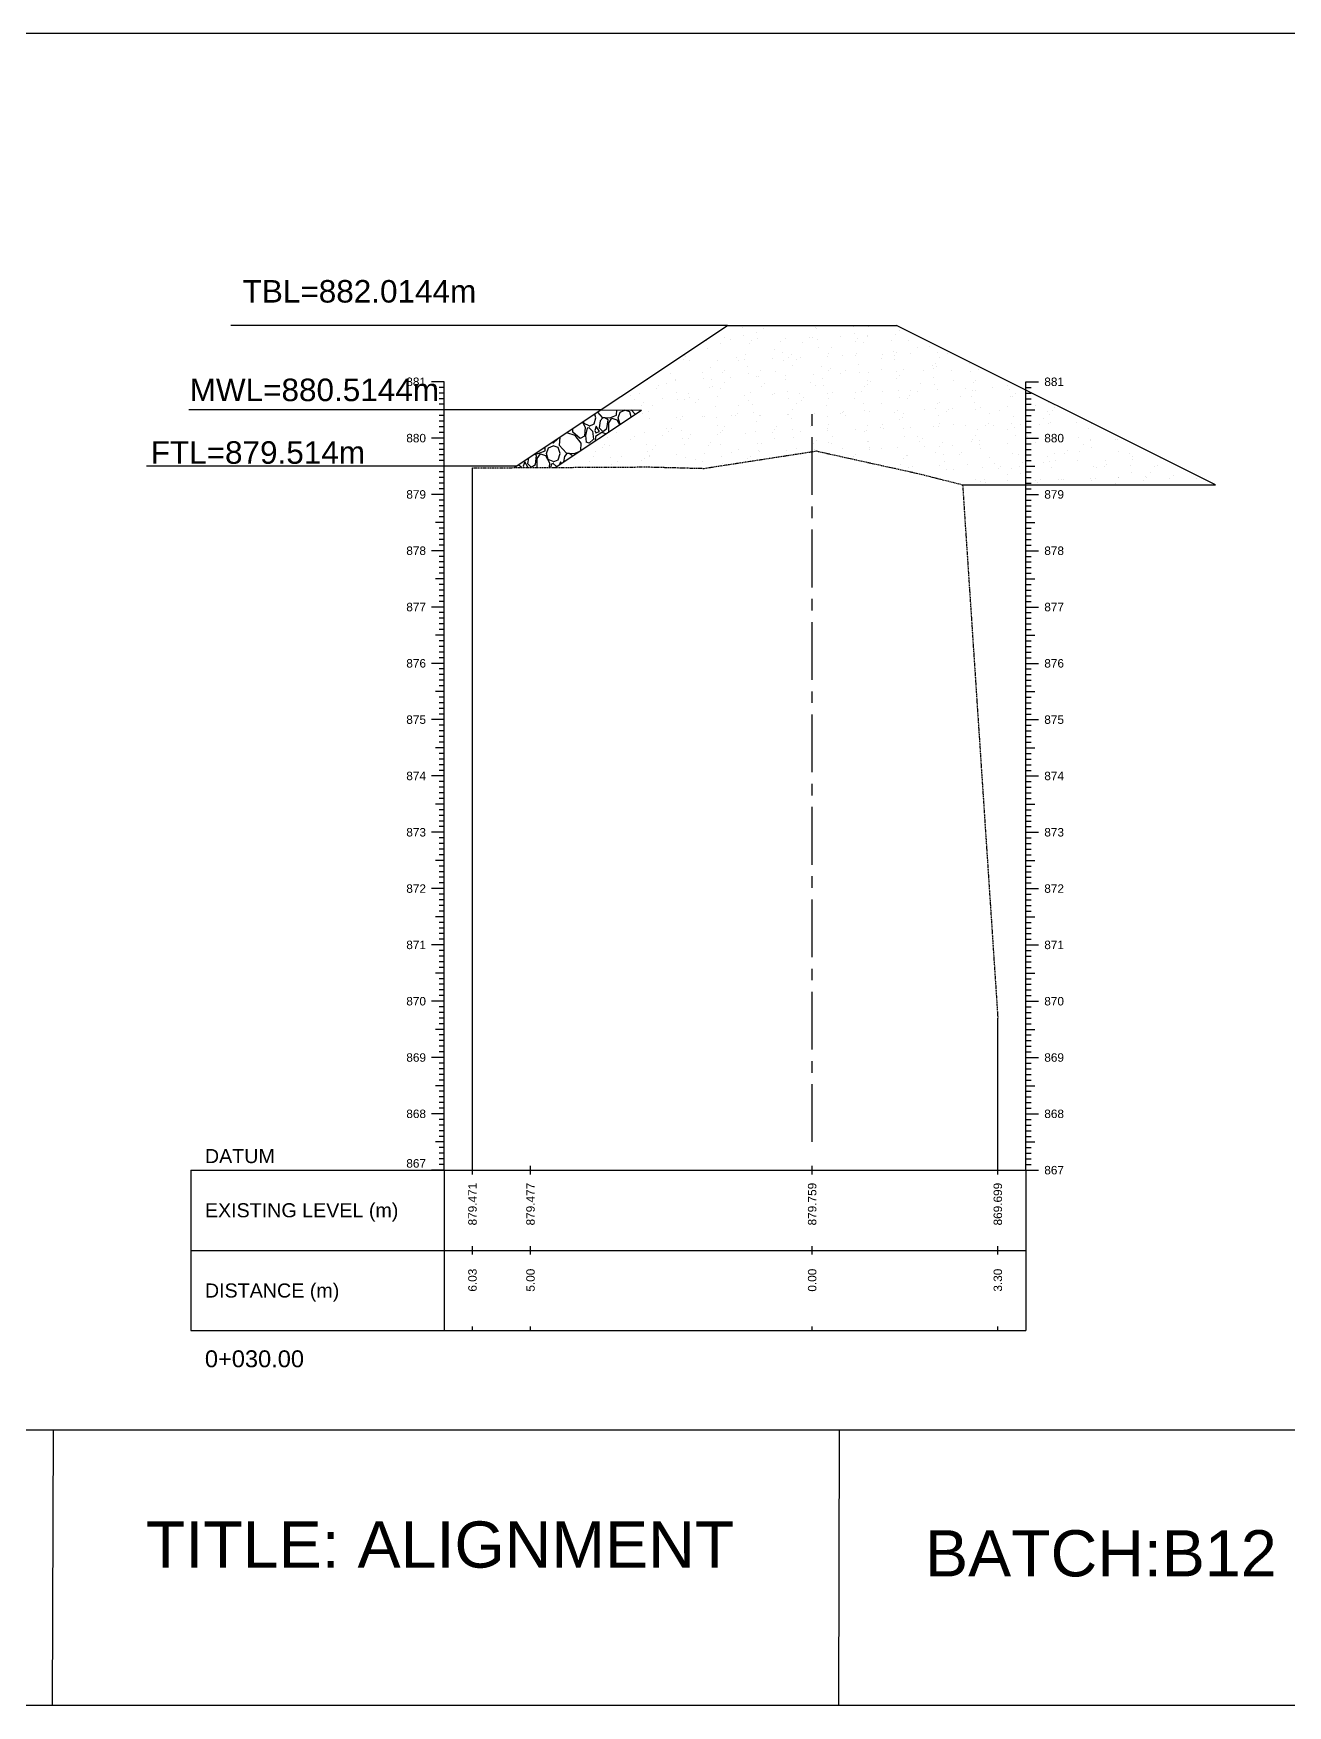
# Model space of a CAD drawing. Header units: millimetres. Extents: x 2640 to 12113, y 6003 to 13668.
# Drawn here: x 3754.7 to 4026, y 13306 to 13667.8 of the extents above; entities that cross this region are included whole.
import ezdxf
from ezdxf.enums import TextEntityAlignment as Align

# ---------------------------------------------------------------- set-up
doc = ezdxf.new("R2010")
doc.units = ezdxf.units.MM
doc.linetypes.add('CENTER', pattern=[2, 1.25, -0.25, 0.25, -0.25])
doc.linetypes.add('HIDDEN', pattern=[0.375, 0.25, -0.125])
for name, color, linetype in [('CL', 6, 'CENTER'), ('CS_Drawing', 7, 'Continuous'), ('GL', 3, 'HIDDEN')]:
    doc.layers.add(name, color=color, linetype=linetype)
doc.styles.get("Standard").update_dxf_attribs({"font": 'arial.ttf'})

msp = doc.modelspace()

# ---------------------------------------------------------------- linework, layer by layer
at = {"color": 1}
msp.add_line((3904.89, 13604.629), (3797.459, 13604.629), dxfattribs=at)
for p, q in [((3858.74, 13573.862), (3904.89, 13604.629)), ((3904.89, 13604.629), (3941.445, 13604.629)), ((3904.89, 13604.629), (3904.89, 13604.629)), ((4010.387, 13570.157), (3941.445, 13604.629)), ((3867.599, 13573.91), (3886.238, 13586.336)), ((3877.474, 13586.351), (3886.238, 13586.336))]:
    msp.add_line(p, q)
at = {"linetype": 'Continuous'}
for p, q in [((3900.373, 13601.323), (3900.373, 13601.323)), ((3904.183, 13601.965), (3904.183, 13601.965)), ((3905.424, 13601.522), (3905.424, 13601.522)), ((3908.011, 13604.177), (3908.011, 13604.177)), ((3908.223, 13602.566), (3908.223, 13602.566)), ((3910.11, 13601.281), (3910.11, 13601.281)), ((3911.102, 13603.159), (3911.102, 13603.159)), ((3911.388, 13601.717), (3911.388, 13601.717)), ((3911.933, 13604.464), (3911.933, 13604.464)), ((3912.577, 13603.974), (3912.577, 13603.974)), ((3916.414, 13601.216), (3916.414, 13601.216)), ((3917.351, 13601.912), (3917.351, 13601.912)), ((3921.106, 13601.013), (3921.106, 13601.013)), ((3922.694, 13602.024), (3922.694, 13602.024)), ((3923.315, 13602.107), (3923.315, 13602.107)), ((3923.929, 13604.094), (3923.929, 13604.094)), ((3924.052, 13604.069), (3924.052, 13604.069)), ((3924.383, 13601.553), (3924.383, 13601.553)), ((3929.278, 13602.302), (3929.278, 13602.302)), ((3930.444, 13604.524), (3930.444, 13604.524)), ((3932.021, 13604.407), (3932.021, 13604.407)), ((3932.233, 13602.796), (3932.233, 13602.796)), ((3932.458, 13601.134), (3932.458, 13601.134)), ((3932.981, 13601.704), (3932.981, 13601.704)), ((3934.37, 13601.02), (3934.37, 13601.02)), ((3935.201, 13602.325), (3935.201, 13602.325)), ((3935.242, 13602.497), (3935.242, 13602.497)), ((3935.448, 13604.397), (3935.448, 13604.397)), ((3940.424, 13601.446), (3940.424, 13601.446)), ((3941.205, 13602.692), (3941.205, 13602.692)), ((3942.12, 13603.519), (3942.12, 13603.519)), ((3943.978, 13601.436), (3943.978, 13601.436)), ((3895.245, 13597.327), (3895.245, 13597.327)), ((3895.601, 13598.16), (3895.601, 13598.16)), ((3895.768, 13597.898), (3895.768, 13597.898)), ((3900.585, 13599.713), (3900.585, 13599.713)), ((3903.352, 13600.659), (3903.352, 13600.659)), ((3906.764, 13597.63), (3906.764, 13597.63)), ((3908.627, 13597.348), (3908.627, 13597.348)), ((3908.777, 13598.362), (3908.777, 13598.362)), ((3909.587, 13600.711), (3909.587, 13600.711)), ((3914.591, 13597.543), (3914.591, 13597.543)), ((3914.944, 13599.524), (3914.944, 13599.524)), ((3916.746, 13598.7), (3916.746, 13598.7)), ((3918.116, 13597.75), (3918.116, 13597.75)), ((3918.639, 13598.321), (3918.639, 13598.321)), ((3919.701, 13597.326), (3919.701, 13597.326)), ((3920.554, 13597.737), (3920.554, 13597.737)), ((3924.595, 13599.942), (3924.595, 13599.942)), ((3926.518, 13597.932), (3926.518, 13597.932)), ((3926.62, 13598.52), (3926.62, 13598.52)), ((3927.451, 13599.825), (3927.451, 13599.825)), ((3929.636, 13598.053), (3929.636, 13598.053)), ((3932.481, 13598.127), (3932.481, 13598.127)), ((3932.787, 13598.592), (3932.787, 13598.592)), ((3938.212, 13597.385), (3938.212, 13597.385)), ((3938.445, 13598.322), (3938.445, 13598.322)), ((3940.756, 13598.929), (3940.756, 13598.929)), ((3940.968, 13597.318), (3940.968, 13597.318)), ((3940.988, 13598.173), (3940.988, 13598.173)), ((3941.51, 13598.744), (3941.51, 13598.744)), ((3944.408, 13598.517), (3944.408, 13598.517)), ((3945.962, 13599.885), (3945.962, 13599.885)), ((3948.605, 13600.172), (3948.605, 13600.172)), ((3950.372, 13598.712), (3950.372, 13598.712)), ((3950.719, 13597.686), (3950.719, 13597.686)), ((3952.507, 13598.476), (3952.507, 13598.476)), ((3892.422, 13594.247), (3892.422, 13594.247)), ((3896.7, 13596.958), (3896.7, 13596.958)), ((3899.444, 13594.525), (3899.444, 13594.525)), ((3901.139, 13595.509), (3901.139, 13595.509)), ((3902.664, 13597.153), (3902.664, 13597.153)), ((3903.774, 13594.367), (3903.774, 13594.367)), ((3904.297, 13594.938), (3904.297, 13594.938)), ((3907.194, 13597.025), (3907.194, 13597.025)), ((3909.108, 13595.846), (3909.108, 13595.846)), ((3909.32, 13594.235), (3909.32, 13594.235)), ((3911.951, 13594.826), (3911.951, 13594.826)), ((3915.294, 13594.67), (3915.294, 13594.67)), ((3916.958, 13597.089), (3916.958, 13597.089)), ((3917.455, 13593.81), (3917.455, 13593.81)), ((3918.869, 13596.02), (3918.869, 13596.02)), ((3923.418, 13594.005), (3923.418, 13594.005)), ((3925.149, 13595.738), (3925.149, 13595.738)), ((3926.646, 13594.79), (3926.646, 13594.79)), ((3927.168, 13595.36), (3927.168, 13595.36)), ((3929.382, 13594.2), (3929.382, 13594.2)), ((3930.462, 13594.885), (3930.462, 13594.885)), ((3933.118, 13596.076), (3933.118, 13596.076)), ((3933.33, 13594.465), (3933.33, 13594.465)), ((3935.345, 13594.395), (3935.345, 13594.395)), ((3938.165, 13595.093), (3938.165, 13595.093)), ((3941.309, 13594.59), (3941.309, 13594.59)), ((3942.137, 13593.881), (3942.137, 13593.881)), ((3942.969, 13595.186), (3942.969, 13595.186)), ((3947.272, 13594.785), (3947.272, 13594.785)), ((3949.159, 13595.968), (3949.159, 13595.968)), ((3949.517, 13595.213), (3949.517, 13595.213)), ((3949.888, 13596.381), (3949.888, 13596.381)), ((3950.04, 13595.783), (3950.04, 13595.783)), ((3953.236, 13594.98), (3953.236, 13594.98)), ((3957.128, 13596.305), (3957.128, 13596.305)), ((3957.34, 13594.694), (3957.34, 13594.694)), ((3959.199, 13595.175), (3959.199, 13595.175)), ((3887.637, 13592.835), (3887.637, 13592.835)), ((3889.432, 13590.984), (3889.432, 13590.984)), ((3889.955, 13591.554), (3889.955, 13591.554)), ((3891.694, 13592.026), (3891.694, 13592.026)), ((3893.501, 13592.655), (3893.501, 13592.655)), ((3893.601, 13593.03), (3893.601, 13593.03)), ((3893.832, 13590.139), (3893.832, 13590.139)), ((3899.564, 13593.225), (3899.564, 13593.225)), ((3900.952, 13591.287), (3900.952, 13591.287)), ((3901.47, 13592.992), (3901.47, 13592.992)), ((3901.682, 13591.382), (3901.682, 13591.382)), ((3903.369, 13591.021), (3903.369, 13591.021)), ((3904.201, 13592.326), (3904.201, 13592.326)), ((3905.528, 13593.42), (3905.528, 13593.42)), ((3911.119, 13593.521), (3911.119, 13593.521)), ((3911.491, 13593.615), (3911.491, 13593.615)), ((3912.304, 13591.407), (3912.304, 13591.407)), ((3912.826, 13591.977), (3912.826, 13591.977)), ((3917.511, 13592.885), (3917.511, 13592.885)), ((3917.842, 13590.369), (3917.842, 13590.369)), ((3922.712, 13592.386), (3922.712, 13592.386)), ((3923.823, 13591.709), (3923.823, 13591.709)), ((3925.48, 13593.222), (3925.48, 13593.222)), ((3925.692, 13591.611), (3925.692, 13591.611)), ((3927.469, 13590.187), (3927.469, 13590.187)), ((3932.443, 13590.21), (3932.443, 13590.21)), ((3933.883, 13590.261), (3933.883, 13590.261)), ((3934.387, 13591.381), (3934.387, 13591.381)), ((3935.175, 13591.83), (3935.175, 13591.83)), ((3935.219, 13592.686), (3935.219, 13592.686)), ((3935.698, 13592.4), (3935.698, 13592.4)), ((3938.407, 13590.405), (3938.407, 13590.405)), ((3941.521, 13593.114), (3941.521, 13593.114)), ((3941.852, 13590.598), (3941.852, 13590.598)), ((3944.37, 13590.6), (3944.37, 13590.6)), ((3945.98, 13590.246), (3945.98, 13590.246)), ((3946.694, 13592.132), (3946.694, 13592.132)), ((3949.49, 13593.452), (3949.49, 13593.452)), ((3949.702, 13591.841), (3949.702, 13591.841)), ((3950.334, 13590.795), (3950.334, 13590.795)), ((3953.73, 13592.746), (3953.73, 13592.746)), ((3956.297, 13590.99), (3956.297, 13590.99)), ((3957.893, 13590.491), (3957.893, 13590.491)), ((3958.046, 13592.252), (3958.046, 13592.252)), ((3958.487, 13590.547), (3958.487, 13590.547)), ((3958.569, 13592.823), (3958.569, 13592.823)), ((3962.261, 13591.185), (3962.261, 13591.185)), ((3965.405, 13591.741), (3965.405, 13591.741)), ((3965.862, 13590.828), (3965.862, 13590.828)), ((3883.943, 13589.526), (3883.943, 13589.526)), ((3884.735, 13588.65), (3884.735, 13588.65)), ((3885.864, 13589.802), (3885.864, 13589.802)), ((3886.195, 13587.285), (3886.195, 13587.285)), ((3886.61, 13587.903), (3886.61, 13587.903)), ((3888.7, 13587.327), (3888.7, 13587.327)), ((3890.699, 13588.845), (3890.699, 13588.845)), ((3894.045, 13588.528), (3894.045, 13588.528)), ((3895.619, 13588.522), (3895.619, 13588.522)), ((3896.45, 13589.827), (3896.45, 13589.827)), ((3896.662, 13589.04), (3896.662, 13589.04)), ((3897.962, 13588.023), (3897.962, 13588.023)), ((3898.484, 13588.594), (3898.484, 13588.594)), ((3902.236, 13587.178), (3902.236, 13587.178)), ((3902.626, 13589.235), (3902.626, 13589.235)), ((3907.211, 13587.387), (3907.211, 13587.387)), ((3908.589, 13589.43), (3908.589, 13589.43)), ((3909.481, 13588.326), (3909.481, 13588.326)), ((3909.873, 13590.031), (3909.873, 13590.031)), ((3910.205, 13587.515), (3910.205, 13587.515)), ((3914.553, 13589.625), (3914.553, 13589.625)), ((3914.962, 13589.886), (3914.962, 13589.886)), ((3918.054, 13588.758), (3918.054, 13588.758)), ((3919.718, 13587.687), (3919.718, 13587.687)), ((3920.516, 13589.82), (3920.516, 13589.82)), ((3920.833, 13588.446), (3920.833, 13588.446)), ((3921.356, 13589.017), (3921.356, 13589.017)), ((3926.246, 13587.407), (3926.246, 13587.407)), ((3926.48, 13590.015), (3926.48, 13590.015)), ((3926.637, 13588.882), (3926.637, 13588.882)), ((3932.352, 13588.749), (3932.352, 13588.749)), ((3934.215, 13587.745), (3934.215, 13587.745)), ((3938.23, 13587.747), (3938.23, 13587.747)), ((3942.064, 13588.987), (3942.064, 13588.987)), ((3943.704, 13588.869), (3943.704, 13588.869)), ((3944.227, 13589.44), (3944.227, 13589.44)), ((3949.905, 13586.742), (3949.905, 13586.742)), ((3950.256, 13587.637), (3950.256, 13587.637)), ((3950.737, 13588.047), (3950.737, 13588.047)), ((3952.756, 13586.479), (3952.756, 13586.479)), ((3953.537, 13586.621), (3953.537, 13586.621)), ((3955.223, 13589.172), (3955.223, 13589.172)), ((3957.655, 13589.242), (3957.655, 13589.242)), ((3958.225, 13587.974), (3958.225, 13587.974)), ((3959.5, 13586.816), (3959.5, 13586.816)), ((3965.464, 13587.011), (3965.464, 13587.011)), ((3966.074, 13589.217), (3966.074, 13589.217)), ((3966.575, 13589.292), (3966.575, 13589.292)), ((3967.098, 13589.863), (3967.098, 13589.863)), ((3969.248, 13588.107), (3969.248, 13588.107)), ((3971.427, 13587.206), (3971.427, 13587.206)), ((3974.265, 13587.867), (3974.265, 13587.867)), ((3975.627, 13586.902), (3975.627, 13586.902)), ((3873.499, 13583.702), (3874.065, 13582.621)), ((3873.833, 13583.395), (3873.696, 13583.833)), ((3874.916, 13582.931), (3873.833, 13583.395)), ((3874.916, 13582.854), (3875.999, 13583.318)), ((3875.999, 13583.318), (3876.386, 13584.633)), ((3876.386, 13584.633), (3876.142, 13585.463)), ((3876.464, 13582.854), (3876.154, 13581.925)), ((3877.16, 13581.693), (3876.464, 13582.854)), ((3876.732, 13585.857), (3877.779, 13584.711)), ((3877.315, 13584.014), (3877.083, 13582.467)), ((3877.856, 13584.633), (3877.315, 13584.014)), ((3877.779, 13584.711), (3879.404, 13584.633)), ((3878.321, 13584.633), (3877.856, 13584.633)), ((3879.017, 13584.246), (3878.321, 13584.633)), ((3878.785, 13582.312), (3879.017, 13584.246)), ((3879.172, 13583.55), (3879.868, 13584.556)), ((3879.172, 13581.625), (3879.172, 13583.55)), ((3879.404, 13584.633), (3880.874, 13585.252)), ((3879.868, 13584.556), (3880.951, 13584.246)), ((3880.874, 13585.252), (3880.926, 13586.345)), ((3880.951, 13584.246), (3881.508, 13583.183)), ((3881.184, 13584.633), (3881.648, 13585.871)), ((3881.57, 13583.395), (3881.184, 13584.633)), ((3881.726, 13583.328), (3881.57, 13583.395)), ((3881.648, 13585.871), (3882.654, 13586.335)), ((3883.737, 13585.949), (3882.654, 13586.335)), ((3884.052, 13584.879), (3883.737, 13585.949)), ((3884.029, 13586.34), (3884.867, 13585.422)), ((3886.407, 13585.674), (3886.407, 13585.674)), ((3887.869, 13586.022), (3887.869, 13586.022)), ((3887.938, 13584.476), (3887.938, 13584.476)), ((3893.902, 13584.671), (3893.902, 13584.671)), ((3894.598, 13584.324), (3894.598, 13584.324)), ((3895.139, 13584.943), (3895.139, 13584.943)), ((3899.461, 13584.887), (3899.461, 13584.887)), ((3899.865, 13584.866), (3899.865, 13584.866)), ((3902.567, 13584.661), (3902.567, 13584.661)), ((3902.779, 13583.051), (3902.779, 13583.051)), ((3905.829, 13585.061), (3905.829, 13585.061)), ((3906.491, 13585.063), (3906.491, 13585.063)), ((3907.013, 13585.634), (3907.013, 13585.634)), ((3910.417, 13585.904), (3910.417, 13585.904)), ((3911.137, 13583.883), (3911.137, 13583.883)), ((3911.792, 13585.256), (3911.792, 13585.256)), ((3911.968, 13585.188), (3911.968, 13585.188)), ((3917.756, 13585.451), (3917.756, 13585.451)), ((3918.01, 13585.366), (3918.01, 13585.366)), ((3918.608, 13584.554), (3918.608, 13584.554)), ((3918.887, 13586.382), (3918.887, 13586.382)), ((3923.719, 13585.646), (3923.719, 13585.646)), ((3926.577, 13584.891), (3926.577, 13584.891)), ((3926.789, 13583.28), (3926.789, 13583.28)), ((3929.362, 13585.486), (3929.362, 13585.486)), ((3929.683, 13585.841), (3929.683, 13585.841)), ((3929.885, 13586.056), (3929.885, 13586.056)), ((3930.479, 13585.247), (3930.479, 13585.247)), ((3934.427, 13586.134), (3934.427, 13586.134)), ((3935.236, 13583.048), (3935.236, 13583.048)), ((3935.646, 13586.036), (3935.646, 13586.036)), ((3938.414, 13583.096), (3938.414, 13583.096)), ((3940.881, 13585.789), (3940.881, 13585.789)), ((3941.61, 13586.231), (3941.61, 13586.231)), ((3942.155, 13584.243), (3942.155, 13584.243)), ((3942.618, 13584.783), (3942.618, 13584.783)), ((3942.986, 13585.548), (3942.986, 13585.548)), ((3947.573, 13586.426), (3947.573, 13586.426)), ((3950.587, 13585.121), (3950.587, 13585.121)), ((3950.799, 13583.51), (3950.799, 13583.51)), ((3952.233, 13585.909), (3952.233, 13585.909)), ((3953.747, 13583.108), (3953.747, 13583.108)), ((3956.401, 13582.889), (3956.401, 13582.889)), ((3958.437, 13586.363), (3958.437, 13586.363)), ((3960.762, 13582.949), (3960.762, 13582.949)), ((3961.285, 13583.519), (3961.285, 13583.519)), ((3961.498, 13585.607), (3961.498, 13585.607)), ((3962.364, 13583.084), (3962.364, 13583.084)), ((3963.753, 13586.212), (3963.753, 13586.212)), ((3966.254, 13583.408), (3966.254, 13583.408)), ((3966.628, 13585.013), (3966.628, 13585.013)), ((3968.328, 13583.279), (3968.328, 13583.279)), ((3972.282, 13583.251), (3972.282, 13583.251)), ((3973.173, 13584.603), (3973.173, 13584.603)), ((3974.005, 13585.908), (3974.005, 13585.908)), ((3974.291, 13583.473), (3974.291, 13583.473)), ((3974.597, 13585.351), (3974.597, 13585.351)), ((3974.809, 13583.74), (3974.809, 13583.74)), ((3975.104, 13586.332), (3975.104, 13586.332)), ((3980.255, 13583.668), (3980.255, 13583.668)), ((3983.634, 13583.371), (3983.634, 13583.371)), ((3867.179, 13579.14), (3866.844, 13579.265)), ((3868.107, 13579.991), (3867.179, 13579.14)), ((3868.098, 13580.1), (3868.107, 13579.991)), ((3868.554, 13580.405), (3868.417, 13578.753)), ((3871.899, 13580.842), (3870.082, 13581.423)), ((3871.434, 13581.538), (3871.434, 13582.325)), ((3872.982, 13580.145), (3871.434, 13581.538)), ((3873.214, 13579.14), (3871.899, 13580.842)), ((3873.91, 13580.687), (3872.982, 13580.145)), ((3874.065, 13582.621), (3873.91, 13580.687)), ((3874.529, 13582.389), (3874.142, 13580.842)), ((3874.142, 13580.842), (3874.297, 13579.372)), ((3874.916, 13579.14), (3874.297, 13579.372)), ((3874.916, 13582.467), (3874.529, 13582.389)), ((3874.916, 13582.467), (3875.69, 13581.77)), ((3875.845, 13579.991), (3874.916, 13579.14)), ((3875.69, 13581.77), (3875.845, 13579.991)), ((3876.154, 13581.925), (3876.386, 13581.383)), ((3876.309, 13580.61), (3876.23, 13579.664)), ((3877.702, 13581.461), (3876.309, 13580.61)), ((3876.386, 13581.383), (3877.16, 13581.693)), ((3877.083, 13582.467), (3877.856, 13581.693)), ((3878.528, 13581.196), (3877.702, 13581.461)), ((3877.856, 13581.693), (3878.785, 13582.312)), ((3878.875, 13580.354), (3878.875, 13580.354)), ((3880.797, 13581.56), (3880.797, 13581.56)), ((3883.961, 13579.888), (3883.961, 13579.888)), ((3884.839, 13580.549), (3884.839, 13580.549)), ((3886.96, 13581.471), (3886.96, 13581.471)), ((3890.802, 13580.744), (3890.802, 13580.744)), ((3891.711, 13582.387), (3891.711, 13582.387)), ((3892.149, 13581.68), (3892.149, 13581.68)), ((3892.671, 13582.25), (3892.671, 13582.25)), ((3894.929, 13581.808), (3894.929, 13581.808)), ((3895.141, 13580.197), (3895.141, 13580.197)), ((3896.468, 13580.188), (3896.468, 13580.188)), ((3896.766, 13580.939), (3896.766, 13580.939)), ((3901.201, 13579.29), (3901.201, 13579.29)), ((3902.729, 13581.134), (3902.729, 13581.134)), ((3903.387, 13581.383), (3903.387, 13581.383)), ((3903.668, 13581.983), (3903.668, 13581.983)), ((3904.218, 13582.688), (3904.218, 13582.688)), ((3908.693, 13581.329), (3908.693, 13581.329)), ((3910.97, 13581.7), (3910.97, 13581.7)), ((3914.656, 13581.524), (3914.656, 13581.524)), ((3914.979, 13580.248), (3914.979, 13580.248)), ((3915.02, 13582.103), (3915.02, 13582.103)), ((3915.543, 13582.673), (3915.543, 13582.673)), ((3918.939, 13582.038), (3918.939, 13582.038)), ((3919.151, 13580.427), (3919.151, 13580.427)), ((3920.62, 13581.719), (3920.62, 13581.719)), ((3922.729, 13582.748), (3922.729, 13582.748)), ((3924.072, 13579.713), (3924.072, 13579.713)), ((3926.539, 13582.406), (3926.539, 13582.406)), ((3926.583, 13581.914), (3926.583, 13581.914)), ((3926.655, 13579.243), (3926.655, 13579.243)), ((3927.486, 13580.549), (3927.486, 13580.549)), ((3932.547, 13582.109), (3932.547, 13582.109)), ((3934.405, 13581.743), (3934.405, 13581.743)), ((3934.98, 13581.93), (3934.98, 13581.93)), ((3935.068, 13579.445), (3935.068, 13579.445)), ((3935.311, 13579.414), (3935.311, 13579.414)), ((3937.891, 13582.526), (3937.891, 13582.526)), ((3938.51, 13582.304), (3938.51, 13582.304)), ((3942.949, 13582.267), (3942.949, 13582.267)), ((3943.161, 13580.656), (3943.161, 13580.656)), ((3944.474, 13582.499), (3944.474, 13582.499)), ((3945.997, 13580.608), (3945.997, 13580.608)), ((3946.42, 13579.565), (3946.42, 13579.565)), ((3946.943, 13580.136), (3946.943, 13580.136)), ((3949.41, 13582.828), (3949.41, 13582.828)), ((3950.437, 13582.694), (3950.437, 13582.694)), ((3951.352, 13579.306), (3951.352, 13579.306)), ((3957.673, 13579.604), (3957.673, 13579.604)), ((3957.94, 13579.868), (3957.94, 13579.868)), ((3958.504, 13580.909), (3958.504, 13580.909)), ((3958.99, 13582.16), (3958.99, 13582.16)), ((3959.321, 13579.643), (3959.321, 13579.643)), ((3965.423, 13582.103), (3965.423, 13582.103)), ((3966.959, 13582.497), (3966.959, 13582.497)), ((3967.171, 13580.886), (3967.171, 13580.886)), ((3969.292, 13579.988), (3969.292, 13579.988)), ((3969.814, 13580.559), (3969.814, 13580.559)), ((3971.389, 13579.288), (3971.389, 13579.288)), ((3975.362, 13579.536), (3975.362, 13579.536)), ((3977.015, 13580.968), (3977.015, 13580.968)), ((3977.353, 13579.483), (3977.353, 13579.483)), ((3980.811, 13580.291), (3980.811, 13580.291)), ((3983, 13582.389), (3983, 13582.389)), ((3983.316, 13579.678), (3983.316, 13579.678)), ((3983.331, 13579.873), (3983.331, 13579.873)), ((3988.691, 13579.964), (3988.691, 13579.964)), ((3989.28, 13579.873), (3989.28, 13579.873)), ((3861.782, 13575.89), (3861.608, 13574.729)), ((3863.542, 13576.509), (3863.088, 13576.761)), ((3863.31, 13574.574), (3863.542, 13576.509)), ((3863.333, 13576.924), (3863.929, 13576.896)), ((3863.697, 13575.812), (3864.393, 13576.818)), ((3863.697, 13573.889), (3863.697, 13575.812)), ((3863.929, 13576.896), (3865.399, 13577.515)), ((3864.393, 13576.818), (3865.476, 13576.509)), ((3865.399, 13577.515), (3865.438, 13578.327)), ((3865.476, 13576.509), (3866.328, 13574.884)), ((3865.709, 13576.896), (3866.173, 13578.134)), ((3866.095, 13575.658), (3865.709, 13576.896)), ((3867.179, 13575.193), (3866.095, 13575.658)), ((3866.173, 13578.134), (3867.179, 13578.598)), ((3868.262, 13578.211), (3867.179, 13578.598)), ((3868.649, 13576.896), (3868.262, 13578.211)), ((3868.262, 13575.58), (3868.649, 13576.896)), ((3868.417, 13578.753), (3870.042, 13576.973)), ((3869.577, 13576.277), (3869.403, 13575.113)), ((3870.119, 13576.896), (3869.577, 13576.277)), ((3870.042, 13576.973), (3871.666, 13576.896)), ((3870.583, 13576.896), (3870.119, 13576.896)), ((3871.28, 13576.509), (3870.583, 13576.896)), ((3871.261, 13576.351), (3871.28, 13576.509)), ((3871.666, 13576.896), (3872.782, 13577.365)), ((3871.685, 13575.763), (3871.685, 13575.763)), ((3873.141, 13577.605), (3873.214, 13579.14)), ((3873.902, 13578.112), (3873.91, 13578.134)), ((3873.91, 13578.134), (3873.988, 13578.17)), ((3875.973, 13576.169), (3875.973, 13576.169)), ((3876.211, 13577.388), (3876.211, 13577.388)), ((3877.807, 13578.297), (3877.807, 13578.297)), ((3878.329, 13578.867), (3878.329, 13578.867)), ((3879.323, 13578.617), (3879.323, 13578.617)), ((3879.654, 13576.101), (3879.654, 13576.101)), ((3881.937, 13576.364), (3881.937, 13576.364)), ((3886.859, 13575.907), (3886.859, 13575.907)), ((3887.292, 13578.954), (3887.292, 13578.954)), ((3887.504, 13577.343), (3887.504, 13577.343)), ((3887.886, 13576.384), (3887.886, 13576.384)), ((3887.9, 13576.559), (3887.9, 13576.559)), ((3888.718, 13577.689), (3888.718, 13577.689)), ((3889.326, 13578.599), (3889.326, 13578.599)), ((3893.864, 13576.754), (3893.864, 13576.754)), ((3895.636, 13578.883), (3895.636, 13578.883)), ((3895.695, 13575.993), (3895.695, 13575.993)), ((3897.855, 13575.639), (3897.855, 13575.639)), ((3899.827, 13576.949), (3899.827, 13576.949)), ((3900.678, 13578.72), (3900.678, 13578.72)), ((3903.333, 13578.847), (3903.333, 13578.847)), ((3903.664, 13576.33), (3903.664, 13576.33)), ((3905.791, 13577.144), (3905.791, 13577.144)), ((3907.229, 13577.748), (3907.229, 13577.748)), ((3909.207, 13575.759), (3909.207, 13575.759)), ((3909.73, 13576.33), (3909.73, 13576.33)), ((3911.301, 13579.184), (3911.301, 13579.184)), ((3911.514, 13577.573), (3911.514, 13577.573)), ((3911.754, 13577.339), (3911.754, 13577.339)), ((3912.197, 13579.022), (3912.197, 13579.022)), ((3917.718, 13577.534), (3917.718, 13577.534)), ((3918.904, 13576.744), (3918.904, 13576.744)), ((3919.736, 13578.049), (3919.736, 13578.049)), ((3923.549, 13579.142), (3923.549, 13579.142)), ((3923.681, 13577.729), (3923.681, 13577.729)), ((3927.342, 13579.076), (3927.342, 13579.076)), ((3929.645, 13577.924), (3929.645, 13577.924)), ((3932.078, 13576.182), (3932.078, 13576.182)), ((3932.601, 13576.753), (3932.601, 13576.753)), ((3935.524, 13577.803), (3935.524, 13577.803)), ((3935.608, 13578.119), (3935.608, 13578.119)), ((3938.247, 13578.109), (3938.247, 13578.109)), ((3941.572, 13578.314), (3941.572, 13578.314)), ((3943.004, 13575.91), (3943.004, 13575.91)), ((3943.598, 13576.485), (3943.598, 13576.485)), ((3943.715, 13576.452), (3943.715, 13576.452)), ((3947.535, 13578.509), (3947.535, 13578.509)), ((3949.923, 13577.104), (3949.923, 13577.104)), ((3950.754, 13578.409), (3950.754, 13578.409)), ((3951.684, 13576.79), (3951.684, 13576.79)), ((3953.499, 13578.704), (3953.499, 13578.704)), ((3954.95, 13576.605), (3954.95, 13576.605)), ((3955.472, 13577.175), (3955.472, 13577.175)), ((3959.462, 13578.899), (3959.462, 13578.899)), ((3959.533, 13578.032), (3959.533, 13578.032)), ((3961.515, 13575.969), (3961.515, 13575.969)), ((3965.426, 13579.093), (3965.426, 13579.093)), ((3966.469, 13576.908), (3966.469, 13576.908)), ((3967.725, 13576.682), (3967.725, 13576.682)), ((3969.265, 13578.469), (3969.265, 13578.469)), ((3974.022, 13576.27), (3974.022, 13576.27)), ((3975.694, 13577.02), (3975.694, 13577.02)), ((3977.821, 13577.028), (3977.821, 13577.028)), ((3978.344, 13577.598), (3978.344, 13577.598)), ((3980.941, 13577.464), (3980.941, 13577.464)), ((3981.772, 13578.769), (3981.772, 13578.769)), ((3983.543, 13578.262), (3983.543, 13578.262)), ((3989.34, 13577.331), (3989.34, 13577.331)), ((3991.734, 13576.912), (3991.734, 13576.912)), ((3992.483, 13575.699), (3992.483, 13575.699)), ((3992.533, 13576.329), (3992.533, 13576.329)), ((3998.446, 13575.894), (3998.446, 13575.894)), ((3858.88, 13573.956), (3858.857, 13573.862)), ((3859.696, 13574.5), (3860.215, 13574.033)), ((3860.215, 13574.033), (3860.229, 13573.87)), ((3860.989, 13575.116), (3860.679, 13574.188)), ((3860.679, 13574.188), (3860.814, 13573.873)), ((3861.685, 13573.955), (3860.989, 13575.116)), ((3861.488, 13573.877), (3861.685, 13573.955)), ((3861.608, 13574.729), (3862.381, 13573.955)), ((3862.381, 13573.955), (3863.31, 13574.574)), ((3866.328, 13574.884), (3866.249, 13573.903)), ((3866.792, 13574.652), (3866.605, 13573.904)), ((3867.179, 13574.729), (3866.792, 13574.652)), ((3867.179, 13575.116), (3868.262, 13575.58)), ((3867.179, 13574.729), (3867.88, 13574.098)), ((3868.726, 13575.116), (3868.531, 13574.532)), ((3868.921, 13574.791), (3868.726, 13575.116)), ((3874.984, 13575.216), (3874.984, 13575.216)), ((3879.866, 13574.49), (3879.866, 13574.49)), ((3880.968, 13575.189), (3880.968, 13575.189)), ((3886.336, 13575.336), (3886.336, 13575.336)), ((3899.479, 13575.249), (3899.479, 13575.249)), ((3903.876, 13574.72), (3903.876, 13574.72)), ((3941.13, 13573.792), (3941.13, 13573.792)), ((3942.172, 13574.604), (3942.172, 13574.604)), ((3944.046, 13573.936), (3944.046, 13573.936)), ((3944.775, 13574.139), (3944.775, 13574.139)), ((3950.738, 13574.334), (3950.738, 13574.334)), ((3951.896, 13575.179), (3951.896, 13575.179)), ((3952.127, 13573.524), (3952.127, 13573.524)), ((3953.765, 13573.469), (3953.765, 13573.469)), ((3956.702, 13574.529), (3956.702, 13574.529)), ((3960.087, 13573.829), (3960.087, 13573.829)), ((3962.665, 13574.724), (3962.665, 13574.724)), ((3963.479, 13573.645), (3963.479, 13573.645)), ((3964.002, 13574.215), (3964.002, 13574.215)), ((3965.44, 13572.465), (3965.44, 13572.465)), ((3966.272, 13573.77), (3966.272, 13573.77)), ((3968.056, 13574.166), (3968.056, 13574.166)), ((3968.268, 13572.555), (3968.268, 13572.555)), ((3968.629, 13574.919), (3968.629, 13574.919)), ((3973.191, 13574.965), (3973.191, 13574.965)), ((3974.592, 13575.114), (3974.592, 13575.114)), ((3974.998, 13573.947), (3974.998, 13573.947)), ((3975.906, 13575.409), (3975.906, 13575.409)), ((3980.556, 13575.309), (3980.556, 13575.309)), ((3984.097, 13574.058), (3984.097, 13574.058)), ((3984.783, 13573.83), (3984.783, 13573.83)), ((3986.35, 13574.068), (3986.35, 13574.068)), ((3986.519, 13575.504), (3986.519, 13575.504)), ((3986.873, 13574.638), (3986.873, 13574.638)), ((3992.066, 13574.396), (3992.066, 13574.396)), ((3992.278, 13572.785), (3992.278, 13572.785)), ((3996.459, 13572.825), (3996.459, 13572.825)), ((3997.29, 13574.13), (3997.29, 13574.13)), ((3997.869, 13574.37), (3997.869, 13574.37)), ((4001.31, 13572.162), (4001.31, 13572.162)), ((3958.522, 13571.271), (3958.522, 13571.271)), ((3959.566, 13570.797), (3959.566, 13570.797)), ((3960.418, 13571.312), (3960.418, 13571.312)), ((3960.656, 13570.564), (3960.656, 13570.564)), ((3965.529, 13570.992), (3965.529, 13570.992)), ((3971.493, 13571.187), (3971.493, 13571.187)), ((3972.008, 13570.684), (3972.008, 13570.684)), ((3972.531, 13571.255), (3972.531, 13571.255)), ((3976.459, 13571.205), (3976.459, 13571.205)), ((3977.033, 13571.33), (3977.033, 13571.33)), ((3977.456, 13571.382), (3977.456, 13571.382)), ((3983.42, 13571.577), (3983.42, 13571.577)), ((3983.527, 13570.987), (3983.527, 13570.987)), ((3984.428, 13571.542), (3984.428, 13571.542)), ((3988.708, 13570.326), (3988.708, 13570.326)), ((3989.383, 13571.772), (3989.383, 13571.772)), ((3989.54, 13571.631), (3989.54, 13571.631)), ((3994.879, 13571.107), (3994.879, 13571.107)), ((3995.347, 13571.967), (3995.347, 13571.967)), ((3995.402, 13571.678), (3995.402, 13571.678)), ((4000.469, 13571.434), (4000.469, 13571.434)), ((4006.399, 13571.41), (4006.399, 13571.41)), ((4008.65, 13570.161), (4008.65, 13570.161))]:
    msp.add_line(p, q, dxfattribs=at)
at = {"color": 4}
msp.add_line((3877.474, 13586.351), (3788.321, 13586.351), dxfattribs=at)
at = {"color": 6}
msp.add_line((3859.196, 13574.166), (3779.182, 13574.166), dxfattribs=at)
at = {"color": 85, "true_color": 0x58ba48}
msp.add_line((3955.709, 13570.157), (4010.387, 13570.157), dxfattribs=at)
for points in [[(3529.04, 13365.657), (4279.04, 13365.657), (4279.04, 13667.82), (3529.04, 13667.82)], [(3529.04, 13365.657), (4279.04, 13365.657), (4279.04, 13305.997), (3529.04, 13305.997)], [(3759.04, 13365.657), (3929.04, 13365.657), (3928.861, 13305.997), (3758.861, 13305.997)]]:
    msp.add_lwpolyline(points, close=True)
at = {"layer": 'CL', "ltscale": 10}
msp.add_line((3923.167, 13427.946), (3923.167, 13586.351), dxfattribs=at)
at = {"layer": 'CS_Drawing'}
for p, q in [((3843.599, 13592.444), (3840.858, 13592.444)), ((3843.599, 13592.444), (3841.68, 13592.444)), ((3843.599, 13592.444), (3842.503, 13592.444)), ((3843.599, 13591.225), (3842.503, 13591.225)), ((3843.599, 13421.854), (3843.599, 13592.444)), ((3969.423, 13592.444), (3972.164, 13592.444)), ((3969.423, 13592.444), (3971.342, 13592.444)), ((3969.423, 13592.444), (3970.519, 13592.444)), ((3969.423, 13421.854), (3969.423, 13592.444)), ((3969.423, 13591.225), (3970.519, 13591.225)), ((3843.599, 13590.007), (3842.503, 13590.007)), ((3843.599, 13588.788), (3842.503, 13588.788)), ((3843.599, 13587.57), (3842.503, 13587.57)), ((3969.423, 13590.007), (3970.519, 13590.007)), ((3969.423, 13588.788), (3970.519, 13588.788)), ((3969.423, 13587.57), (3970.519, 13587.57)), ((3843.599, 13586.351), (3841.68, 13586.351)), ((3843.599, 13586.351), (3842.503, 13586.351)), ((3843.599, 13585.133), (3842.503, 13585.133)), ((3843.599, 13583.914), (3842.503, 13583.914)), ((3969.423, 13586.351), (3971.342, 13586.351)), ((3969.423, 13586.351), (3970.519, 13586.351)), ((3969.423, 13585.133), (3970.519, 13585.133)), ((3969.423, 13583.914), (3970.519, 13583.914)), ((3843.599, 13580.259), (3840.858, 13580.259)), ((3843.599, 13580.259), (3841.68, 13580.259)), ((3843.599, 13582.696), (3842.503, 13582.696)), ((3843.599, 13581.477), (3842.503, 13581.477)), ((3843.599, 13580.259), (3842.503, 13580.259)), ((3969.423, 13582.696), (3970.519, 13582.696)), ((3969.423, 13581.477), (3970.519, 13581.477)), ((3969.423, 13580.259), (3972.164, 13580.259)), ((3969.423, 13580.259), (3971.342, 13580.259)), ((3969.423, 13580.259), (3970.519, 13580.259)), ((3843.599, 13579.04), (3842.503, 13579.04)), ((3843.599, 13577.822), (3842.503, 13577.822)), ((3843.599, 13576.603), (3842.503, 13576.603)), ((3969.423, 13579.04), (3970.519, 13579.04)), ((3969.423, 13577.822), (3970.519, 13577.822)), ((3969.423, 13576.603), (3970.519, 13576.603)), ((3843.599, 13574.166), (3841.68, 13574.166)), ((3843.599, 13575.385), (3842.503, 13575.385)), ((3843.599, 13574.166), (3842.503, 13574.166)), ((3843.599, 13572.948), (3842.503, 13572.948)), ((3849.692, 13421.854), (3849.692, 13573.813)), ((3969.423, 13575.385), (3970.519, 13575.385)), ((3969.423, 13574.166), (3971.342, 13574.166)), ((3969.423, 13574.166), (3970.519, 13574.166)), ((3969.423, 13572.948), (3970.519, 13572.948)), ((3843.599, 13571.729), (3842.503, 13571.729)), ((3843.599, 13570.511), (3842.503, 13570.511)), ((3843.599, 13569.292), (3842.503, 13569.292)), ((3969.423, 13571.729), (3970.519, 13571.729)), ((3969.423, 13570.511), (3970.519, 13570.511)), ((3969.423, 13569.292), (3970.519, 13569.292)), ((3843.599, 13568.074), (3840.858, 13568.074)), ((3843.599, 13568.074), (3841.68, 13568.074)), ((3843.599, 13568.074), (3842.503, 13568.074)), ((3843.599, 13566.855), (3842.503, 13566.855)), ((3843.599, 13565.637), (3842.503, 13565.637)), ((3969.423, 13568.074), (3972.164, 13568.074)), ((3969.423, 13568.074), (3971.342, 13568.074)), ((3969.423, 13568.074), (3970.519, 13568.074)), ((3969.423, 13566.855), (3970.519, 13566.855)), ((3969.423, 13565.637), (3970.519, 13565.637)), ((3843.599, 13561.981), (3841.68, 13561.981)), ((3843.599, 13564.418), (3842.503, 13564.418)), ((3843.599, 13563.2), (3842.503, 13563.2)), ((3843.599, 13561.981), (3842.503, 13561.981)), ((3969.423, 13564.418), (3970.519, 13564.418)), ((3969.423, 13563.2), (3970.519, 13563.2)), ((3969.423, 13561.981), (3971.342, 13561.981)), ((3969.423, 13561.981), (3970.519, 13561.981)), ((3843.599, 13560.763), (3842.503, 13560.763)), ((3843.599, 13559.544), (3842.503, 13559.544)), ((3843.599, 13558.326), (3842.503, 13558.326)), ((3969.423, 13560.763), (3970.519, 13560.763)), ((3969.423, 13559.544), (3970.519, 13559.544)), ((3969.423, 13558.326), (3970.519, 13558.326)), ((3843.599, 13555.889), (3840.858, 13555.889)), ((3843.599, 13555.889), (3841.68, 13555.889)), ((3843.599, 13557.107), (3842.503, 13557.107)), ((3843.599, 13555.889), (3842.503, 13555.889)), ((3843.599, 13554.67), (3842.503, 13554.67)), ((3969.423, 13557.107), (3970.519, 13557.107)), ((3969.423, 13555.889), (3972.164, 13555.889)), ((3969.423, 13555.889), (3971.342, 13555.889)), ((3969.423, 13555.889), (3970.519, 13555.889)), ((3969.423, 13554.67), (3970.519, 13554.67)), ((3843.599, 13553.452), (3842.503, 13553.452)), ((3843.599, 13552.233), (3842.503, 13552.233)), ((3843.599, 13551.015), (3842.503, 13551.015)), ((3969.423, 13553.452), (3970.519, 13553.452)), ((3969.423, 13552.233), (3970.519, 13552.233)), ((3969.423, 13551.015), (3970.519, 13551.015)), ((3843.599, 13549.796), (3841.68, 13549.796)), ((3843.599, 13549.796), (3842.503, 13549.796)), ((3843.599, 13548.578), (3842.503, 13548.578)), ((3843.599, 13547.359), (3842.503, 13547.359)), ((3969.423, 13549.796), (3971.342, 13549.796)), ((3969.423, 13549.796), (3970.519, 13549.796)), ((3969.423, 13548.578), (3970.519, 13548.578)), ((3969.423, 13547.359), (3970.519, 13547.359)), ((3843.599, 13543.704), (3840.858, 13543.704)), ((3843.599, 13543.704), (3841.68, 13543.704)), ((3843.599, 13546.141), (3842.503, 13546.141)), ((3843.599, 13544.922), (3842.503, 13544.922)), ((3843.599, 13543.704), (3842.503, 13543.704)), ((3969.423, 13546.141), (3970.519, 13546.141)), ((3969.423, 13544.922), (3970.519, 13544.922)), ((3969.423, 13543.704), (3972.164, 13543.704)), ((3969.423, 13543.704), (3971.342, 13543.704)), ((3969.423, 13543.704), (3970.519, 13543.704)), ((3843.599, 13542.485), (3842.503, 13542.485)), ((3843.599, 13541.267), (3842.503, 13541.267)), ((3843.599, 13540.048), (3842.503, 13540.048)), ((3969.423, 13542.485), (3970.519, 13542.485)), ((3969.423, 13541.267), (3970.519, 13541.267)), ((3969.423, 13540.048), (3970.519, 13540.048)), ((3843.599, 13537.611), (3841.68, 13537.611)), ((3843.599, 13538.83), (3842.503, 13538.83)), ((3843.599, 13537.611), (3842.503, 13537.611)), ((3843.599, 13536.393), (3842.503, 13536.393)), ((3969.423, 13538.83), (3970.519, 13538.83)), ((3969.423, 13537.611), (3971.342, 13537.611)), ((3969.423, 13537.611), (3970.519, 13537.611)), ((3969.423, 13536.393), (3970.519, 13536.393)), ((3843.599, 13535.174), (3842.503, 13535.174)), ((3843.599, 13533.956), (3842.503, 13533.956)), ((3843.599, 13532.737), (3842.503, 13532.737)), ((3969.423, 13535.174), (3970.519, 13535.174)), ((3969.423, 13533.956), (3970.519, 13533.956)), ((3969.423, 13532.737), (3970.519, 13532.737)), ((3843.599, 13531.519), (3840.858, 13531.519)), ((3843.599, 13531.519), (3841.68, 13531.519)), ((3843.599, 13531.519), (3842.503, 13531.519)), ((3843.599, 13530.3), (3842.503, 13530.3)), ((3843.599, 13529.082), (3842.503, 13529.082)), ((3969.423, 13531.519), (3972.164, 13531.519)), ((3969.423, 13531.519), (3971.342, 13531.519)), ((3969.423, 13531.519), (3970.519, 13531.519)), ((3969.423, 13530.3), (3970.519, 13530.3)), ((3969.423, 13529.082), (3970.519, 13529.082)), ((3843.599, 13525.426), (3841.68, 13525.426)), ((3843.599, 13527.863), (3842.503, 13527.863)), ((3843.599, 13526.645), (3842.503, 13526.645)), ((3843.599, 13525.426), (3842.503, 13525.426)), ((3969.423, 13527.863), (3970.519, 13527.863)), ((3969.423, 13526.645), (3970.519, 13526.645)), ((3969.423, 13525.426), (3971.342, 13525.426)), ((3969.423, 13525.426), (3970.519, 13525.426)), ((3843.599, 13524.208), (3842.503, 13524.208)), ((3843.599, 13522.989), (3842.503, 13522.989)), ((3843.599, 13521.771), (3842.503, 13521.771)), ((3969.423, 13524.208), (3970.519, 13524.208)), ((3969.423, 13522.989), (3970.519, 13522.989)), ((3969.423, 13521.771), (3970.519, 13521.771)), ((3843.599, 13519.334), (3840.858, 13519.334)), ((3843.599, 13519.334), (3841.68, 13519.334)), ((3843.599, 13520.552), (3842.503, 13520.552)), ((3843.599, 13519.334), (3842.503, 13519.334)), ((3843.599, 13518.115), (3842.503, 13518.115)), ((3969.423, 13520.552), (3970.519, 13520.552)), ((3969.423, 13519.334), (3972.164, 13519.334)), ((3969.423, 13519.334), (3971.342, 13519.334)), ((3969.423, 13519.334), (3970.519, 13519.334)), ((3969.423, 13518.115), (3970.519, 13518.115)), ((3843.599, 13516.897), (3842.503, 13516.897)), ((3843.599, 13515.678), (3842.503, 13515.678)), ((3843.599, 13514.46), (3842.503, 13514.46)), ((3969.423, 13516.897), (3970.519, 13516.897)), ((3969.423, 13515.678), (3970.519, 13515.678)), ((3969.423, 13514.46), (3970.519, 13514.46)), ((3843.599, 13513.241), (3841.68, 13513.241)), ((3843.599, 13513.241), (3842.503, 13513.241)), ((3843.599, 13512.023), (3842.503, 13512.023)), ((3843.599, 13510.804), (3842.503, 13510.804)), ((3969.423, 13513.241), (3971.342, 13513.241)), ((3969.423, 13513.241), (3970.519, 13513.241)), ((3969.423, 13512.023), (3970.519, 13512.023)), ((3969.423, 13510.804), (3970.519, 13510.804)), ((3843.599, 13507.149), (3840.858, 13507.149)), ((3843.599, 13507.149), (3841.68, 13507.149)), ((3843.599, 13509.586), (3842.503, 13509.586)), ((3843.599, 13508.367), (3842.503, 13508.367)), ((3843.599, 13507.149), (3842.503, 13507.149)), ((3969.423, 13509.586), (3970.519, 13509.586)), ((3969.423, 13508.367), (3970.519, 13508.367)), ((3969.423, 13507.149), (3972.164, 13507.149)), ((3969.423, 13507.149), (3971.342, 13507.149)), ((3969.423, 13507.149), (3970.519, 13507.149)), ((3843.599, 13505.93), (3842.503, 13505.93)), ((3843.599, 13504.712), (3842.503, 13504.712)), ((3843.599, 13503.493), (3842.503, 13503.493)), ((3969.423, 13505.93), (3970.519, 13505.93)), ((3969.423, 13504.712), (3970.519, 13504.712)), ((3969.423, 13503.493), (3970.519, 13503.493)), ((3843.599, 13501.056), (3841.68, 13501.056)), ((3843.599, 13502.275), (3842.503, 13502.275)), ((3843.599, 13501.056), (3842.503, 13501.056)), ((3843.599, 13499.838), (3842.503, 13499.838)), ((3969.423, 13502.275), (3970.519, 13502.275)), ((3969.423, 13501.056), (3971.342, 13501.056)), ((3969.423, 13501.056), (3970.519, 13501.056)), ((3969.423, 13499.838), (3970.519, 13499.838)), ((3843.599, 13498.619), (3842.503, 13498.619)), ((3843.599, 13497.401), (3842.503, 13497.401)), ((3843.599, 13496.182), (3842.503, 13496.182)), ((3969.423, 13498.619), (3970.519, 13498.619)), ((3969.423, 13497.401), (3970.519, 13497.401)), ((3969.423, 13496.182), (3970.519, 13496.182)), ((3843.599, 13494.964), (3840.858, 13494.964)), ((3843.599, 13494.964), (3841.68, 13494.964)), ((3843.599, 13494.964), (3842.503, 13494.964)), ((3843.599, 13493.745), (3842.503, 13493.745)), ((3843.599, 13492.527), (3842.503, 13492.527)), ((3969.423, 13494.964), (3972.164, 13494.964)), ((3969.423, 13494.964), (3971.342, 13494.964)), ((3969.423, 13494.964), (3970.519, 13494.964)), ((3969.423, 13493.745), (3970.519, 13493.745)), ((3969.423, 13492.527), (3970.519, 13492.527)), ((3843.599, 13488.871), (3841.68, 13488.871)), ((3843.599, 13491.308), (3842.503, 13491.308)), ((3843.599, 13490.09), (3842.503, 13490.09)), ((3843.599, 13488.871), (3842.503, 13488.871)), ((3969.423, 13491.308), (3970.519, 13491.308)), ((3969.423, 13490.09), (3970.519, 13490.09)), ((3969.423, 13488.871), (3971.342, 13488.871)), ((3969.423, 13488.871), (3970.519, 13488.871)), ((3843.599, 13487.653), (3842.503, 13487.653)), ((3843.599, 13486.434), (3842.503, 13486.434)), ((3843.599, 13485.216), (3842.503, 13485.216)), ((3969.423, 13487.653), (3970.519, 13487.653)), ((3969.423, 13486.434), (3970.519, 13486.434)), ((3969.423, 13485.216), (3970.519, 13485.216)), ((3843.599, 13482.779), (3840.858, 13482.779)), ((3843.599, 13482.779), (3841.68, 13482.779)), ((3843.599, 13483.997), (3842.503, 13483.997)), ((3843.599, 13482.779), (3842.503, 13482.779)), ((3843.599, 13481.56), (3842.503, 13481.56)), ((3969.423, 13483.997), (3970.519, 13483.997)), ((3969.423, 13482.779), (3972.164, 13482.779)), ((3969.423, 13482.779), (3971.342, 13482.779)), ((3969.423, 13482.779), (3970.519, 13482.779)), ((3969.423, 13481.56), (3970.519, 13481.56)), ((3843.599, 13480.342), (3842.503, 13480.342)), ((3843.599, 13479.123), (3842.503, 13479.123)), ((3969.423, 13480.342), (3970.519, 13480.342)), ((3969.423, 13479.123), (3970.519, 13479.123)), ((3843.599, 13476.686), (3841.68, 13476.686)), ((3843.599, 13477.905), (3842.503, 13477.905)), ((3843.599, 13476.686), (3842.503, 13476.686)), ((3843.599, 13475.468), (3842.503, 13475.468)), ((3969.423, 13477.905), (3970.519, 13477.905)), ((3969.423, 13476.686), (3971.342, 13476.686)), ((3969.423, 13476.686), (3970.519, 13476.686)), ((3969.423, 13475.468), (3970.519, 13475.468)), ((3843.599, 13474.249), (3842.503, 13474.249)), ((3843.599, 13473.031), (3842.503, 13473.031)), ((3843.599, 13471.812), (3842.503, 13471.812)), ((3969.423, 13474.249), (3970.519, 13474.249)), ((3969.423, 13473.031), (3970.519, 13473.031)), ((3969.423, 13471.812), (3970.519, 13471.812)), ((3843.599, 13470.594), (3840.858, 13470.594)), ((3843.599, 13470.594), (3841.68, 13470.594)), ((3843.599, 13470.594), (3842.503, 13470.594)), ((3843.599, 13469.375), (3842.503, 13469.375)), ((3843.599, 13468.157), (3842.503, 13468.157)), ((3969.423, 13470.594), (3972.164, 13470.594)), ((3969.423, 13470.594), (3971.342, 13470.594)), ((3969.423, 13470.594), (3970.519, 13470.594)), ((3969.423, 13469.375), (3970.519, 13469.375)), ((3969.423, 13468.157), (3970.519, 13468.157)), ((3843.599, 13464.501), (3841.68, 13464.501)), ((3843.599, 13466.938), (3842.503, 13466.938)), ((3843.599, 13465.72), (3842.503, 13465.72)), ((3843.599, 13464.501), (3842.503, 13464.501)), ((3969.423, 13466.938), (3970.519, 13466.938)), ((3969.423, 13465.72), (3970.519, 13465.72)), ((3969.423, 13464.501), (3971.342, 13464.501)), ((3969.423, 13464.501), (3970.519, 13464.501)), ((3843.599, 13463.283), (3842.503, 13463.283)), ((3843.599, 13462.064), (3842.503, 13462.064)), ((3843.599, 13460.846), (3842.503, 13460.846)), ((3969.423, 13463.283), (3970.519, 13463.283)), ((3969.423, 13462.064), (3970.519, 13462.064)), ((3969.423, 13460.846), (3970.519, 13460.846)), ((3843.599, 13458.409), (3840.858, 13458.409)), ((3843.599, 13458.409), (3841.68, 13458.409)), ((3843.599, 13459.627), (3842.503, 13459.627)), ((3843.599, 13458.409), (3842.503, 13458.409)), ((3843.599, 13457.19), (3842.503, 13457.19)), ((3969.423, 13459.627), (3970.519, 13459.627)), ((3969.423, 13458.409), (3972.164, 13458.409)), ((3969.423, 13458.409), (3971.342, 13458.409)), ((3969.423, 13458.409), (3970.519, 13458.409)), ((3969.423, 13457.19), (3970.519, 13457.19)), ((3843.599, 13455.972), (3842.503, 13455.972)), ((3843.599, 13454.753), (3842.503, 13454.753)), ((3843.599, 13453.535), (3842.503, 13453.535)), ((3963.33, 13421.854), (3963.33, 13454.741)), ((3969.423, 13455.972), (3970.519, 13455.972)), ((3969.423, 13454.753), (3970.519, 13454.753)), ((3969.423, 13453.535), (3970.519, 13453.535)), ((3843.599, 13452.316), (3841.68, 13452.316)), ((3843.599, 13452.316), (3842.503, 13452.316)), ((3843.599, 13451.098), (3842.503, 13451.098)), ((3843.599, 13449.879), (3842.503, 13449.879)), ((3969.423, 13452.316), (3971.342, 13452.316)), ((3969.423, 13452.316), (3970.519, 13452.316)), ((3969.423, 13451.098), (3970.519, 13451.098)), ((3969.423, 13449.879), (3970.519, 13449.879)), ((3843.599, 13446.224), (3840.858, 13446.224)), ((3843.599, 13446.224), (3841.68, 13446.224)), ((3843.599, 13448.661), (3842.503, 13448.661)), ((3843.599, 13447.442), (3842.503, 13447.442)), ((3843.599, 13446.224), (3842.503, 13446.224)), ((3969.423, 13448.661), (3970.519, 13448.661)), ((3969.423, 13447.442), (3970.519, 13447.442)), ((3969.423, 13446.224), (3972.164, 13446.224)), ((3969.423, 13446.224), (3971.342, 13446.224)), ((3969.423, 13446.224), (3970.519, 13446.224)), ((3843.599, 13445.005), (3842.503, 13445.005)), ((3843.599, 13443.787), (3842.503, 13443.787)), ((3843.599, 13442.568), (3842.503, 13442.568)), ((3969.423, 13445.005), (3970.519, 13445.005)), ((3969.423, 13443.787), (3970.519, 13443.787)), ((3969.423, 13442.568), (3970.519, 13442.568)), ((3843.599, 13440.131), (3841.68, 13440.131)), ((3843.599, 13441.35), (3842.503, 13441.35)), ((3843.599, 13440.131), (3842.503, 13440.131)), ((3843.599, 13438.913), (3842.503, 13438.913)), ((3969.423, 13441.35), (3970.519, 13441.35)), ((3969.423, 13440.131), (3971.342, 13440.131)), ((3969.423, 13440.131), (3970.519, 13440.131)), ((3969.423, 13438.913), (3970.519, 13438.913)), ((3843.599, 13437.694), (3842.503, 13437.694)), ((3843.599, 13436.476), (3842.503, 13436.476)), ((3843.599, 13435.257), (3842.503, 13435.257)), ((3969.423, 13437.694), (3970.519, 13437.694)), ((3969.423, 13436.476), (3970.519, 13436.476)), ((3969.423, 13435.257), (3970.519, 13435.257)), ((3843.599, 13434.039), (3840.858, 13434.039)), ((3843.599, 13434.039), (3841.68, 13434.039)), ((3843.599, 13434.039), (3842.503, 13434.039)), ((3843.599, 13432.82), (3842.503, 13432.82)), ((3843.599, 13431.602), (3842.503, 13431.602)), ((3969.423, 13434.039), (3972.164, 13434.039)), ((3969.423, 13434.039), (3971.342, 13434.039)), ((3969.423, 13434.039), (3970.519, 13434.039)), ((3969.423, 13432.82), (3970.519, 13432.82)), ((3969.423, 13431.602), (3970.519, 13431.602)), ((3843.599, 13427.946), (3841.68, 13427.946)), ((3843.599, 13430.383), (3842.503, 13430.383)), ((3843.599, 13429.165), (3842.503, 13429.165)), ((3843.599, 13427.946), (3842.503, 13427.946)), ((3969.423, 13430.383), (3970.519, 13430.383)), ((3969.423, 13429.165), (3970.519, 13429.165)), ((3969.423, 13427.946), (3971.342, 13427.946)), ((3969.423, 13427.946), (3970.519, 13427.946)), ((3843.599, 13426.728), (3842.503, 13426.728)), ((3843.599, 13425.509), (3842.503, 13425.509)), ((3843.599, 13424.291), (3842.503, 13424.291)), ((3969.423, 13426.728), (3970.519, 13426.728)), ((3969.423, 13425.509), (3970.519, 13425.509)), ((3969.423, 13424.291), (3970.519, 13424.291)), ((3788.767, 13421.854), (3843.599, 13421.854)), ((3788.767, 13421.854), (3788.767, 13387.127)), ((3843.599, 13421.854), (3840.858, 13421.854)), ((3843.599, 13421.854), (3841.68, 13421.854)), ((3843.599, 13423.072), (3842.503, 13423.072)), ((3843.599, 13421.854), (3842.503, 13421.854)), ((3843.599, 13421.854), (3969.423, 13421.854)), ((3843.599, 13421.854), (3843.599, 13387.127)), ((3849.692, 13420.94), (3849.692, 13422.768)), ((3862.242, 13420.94), (3862.242, 13422.768)), ((3923.167, 13420.94), (3923.167, 13422.768)), ((3963.33, 13420.94), (3963.33, 13422.768)), ((3969.423, 13423.072), (3970.519, 13423.072)), ((3969.423, 13421.854), (3972.164, 13421.854)), ((3969.423, 13421.854), (3971.342, 13421.854)), ((3969.423, 13421.854), (3970.519, 13421.854)), ((3969.423, 13421.854), (3969.423, 13387.127)), ((3788.767, 13404.49), (3843.599, 13404.49)), ((3843.599, 13404.49), (3969.423, 13404.49)), ((3843.599, 13404.49), (3969.423, 13404.49)), ((3849.692, 13403.576), (3849.692, 13405.404)), ((3862.242, 13403.576), (3862.242, 13405.404)), ((3923.167, 13403.576), (3923.167, 13405.404)), ((3963.33, 13403.576), (3963.33, 13405.404)), ((3849.692, 13387.127), (3849.692, 13388.04)), ((3862.242, 13387.127), (3862.242, 13388.04)), ((3923.167, 13387.127), (3923.167, 13388.04)), ((3963.33, 13387.127), (3963.33, 13388.04)), ((3788.767, 13387.127), (3843.599, 13387.127)), ((3843.599, 13387.127), (3969.423, 13387.127))]:
    msp.add_line(p, q, dxfattribs=at)
at = {"layer": 'GL'}
msp.add_lwpolyline([(3849.692, 13573.813), (3887.877, 13574.02), (3899.863, 13573.703), (3900.898, 13573.886), (3923.167, 13577.322), (3924.142, 13577.48), (3924.535, 13577.359), (3946.31, 13572.545), (3955.709, 13570.157), (3963.33, 13454.741)], dxfattribs=at)

# ---------------------------------------------------------------- texts
at = {"color": 1, "insert": (3850.51, 13614.46), "char_height": 4.87399, "attachment_point": 3}
msp.add_mtext_dynamic_manual_height_columns('TBL=882.0144m', width=48.0174, gutter_width=24.37, heights=[0], dxfattribs=at)
at = {"color": 4, "insert": (3842.451, 13593.127), "char_height": 4.87399, "attachment_point": 3}
msp.add_mtext_dynamic_manual_height_columns('MWL=880.5144m', width=48.0174, gutter_width=24.37, heights=[0], dxfattribs=at)
at = {"color": 6, "insert": (3826.447, 13579.577), "char_height": 4.87399, "attachment_point": 3}
msp.add_mtext_dynamic_manual_height_columns('FTL=879.514m', width=48.0174, gutter_width=24.37, heights=[0], dxfattribs=at)
at = {"char_height": 10, "attachment_point": 1}
for s, insert in [('TITLE: ALIGNMENT', (3779.04, 13345.841)), ('BATCH:B12', (3947.588, 13343.94))]:
    msp.add_mtext_dynamic_manual_height_columns(s, width=240, gutter_width=500, heights=[0], dxfattribs=dict(at, insert=insert))
at = {"layer": 'CS_Drawing'}
for s, p in [('881', (3839.639, 13592.444)), ('880', (3839.639, 13580.259)), ('879', (3839.639, 13568.074)), ('878', (3839.639, 13555.889)), ('877', (3839.639, 13543.704)), ('876', (3839.639, 13531.519)), ('875', (3839.639, 13519.334)), ('874', (3839.639, 13507.149)), ('873', (3839.639, 13494.964)), ('872', (3839.639, 13482.779)), ('871', (3839.639, 13470.594)), ('870', (3839.639, 13458.409)), ('869', (3839.639, 13446.224)), ('868', (3839.639, 13434.039))]:
    msp.add_text(s, height=1.8277, dxfattribs=at).set_placement(p, align=Align.MIDDLE_RIGHT)
for s, height, p in [('881', 1.8277, (3973.383, 13592.444)), ('880', 1.8277, (3973.383, 13580.259)), ('879', 1.8277, (3973.383, 13568.074)), ('878', 1.8277, (3973.383, 13555.889)), ('877', 1.8277, (3973.383, 13543.704)), ('876', 1.8277, (3973.383, 13531.519)), ('875', 1.8277, (3973.383, 13519.334)), ('874', 1.8277, (3973.383, 13507.149)), ('873', 1.8277, (3973.383, 13494.964)), ('872', 1.8277, (3973.383, 13482.779)), ('871', 1.8277, (3973.383, 13470.594)), ('870', 1.8277, (3973.383, 13458.409)), ('869', 1.8277, (3973.383, 13446.224)), ('868', 1.8277, (3973.383, 13434.039)), ('DATUM', 3.0462, (3791.813, 13424.9)), ('867', 1.8277, (3973.383, 13421.854)), ('867', 1.8277, (3973.383, 13421.854)), ('EXISTING LEVEL (m)', 3.04625, (3791.813, 13413.172)), ('DISTANCE (m)', 3.04625, (3791.813, 13395.808)), ('0+030.00', 3.6555, (3791.813, 13381.034))]:
    msp.add_text(s, height=height, dxfattribs=at).set_placement(p, align=Align.MIDDLE_LEFT)
msp.add_text('867', height=1.8277, dxfattribs=at).set_placement((3839.639, 13422.402), align=Align.RIGHT)
for s, p in [('879.471', (3849.692, 13419.112)), ('879.477', (3862.242, 13419.112)), ('879.759', (3923.167, 13419.112)), ('869.699', (3963.33, 13419.112)), ('6.03', (3849.692, 13400.53)), ('5.00', (3862.242, 13400.53)), ('0.00', (3923.167, 13400.53)), ('3.30', (3963.33, 13400.53))]:
    msp.add_text(s, height=1.8277, rotation=90, dxfattribs=at).set_placement(p, align=Align.MIDDLE_RIGHT)

doc.saveas('drawing.dxf')
